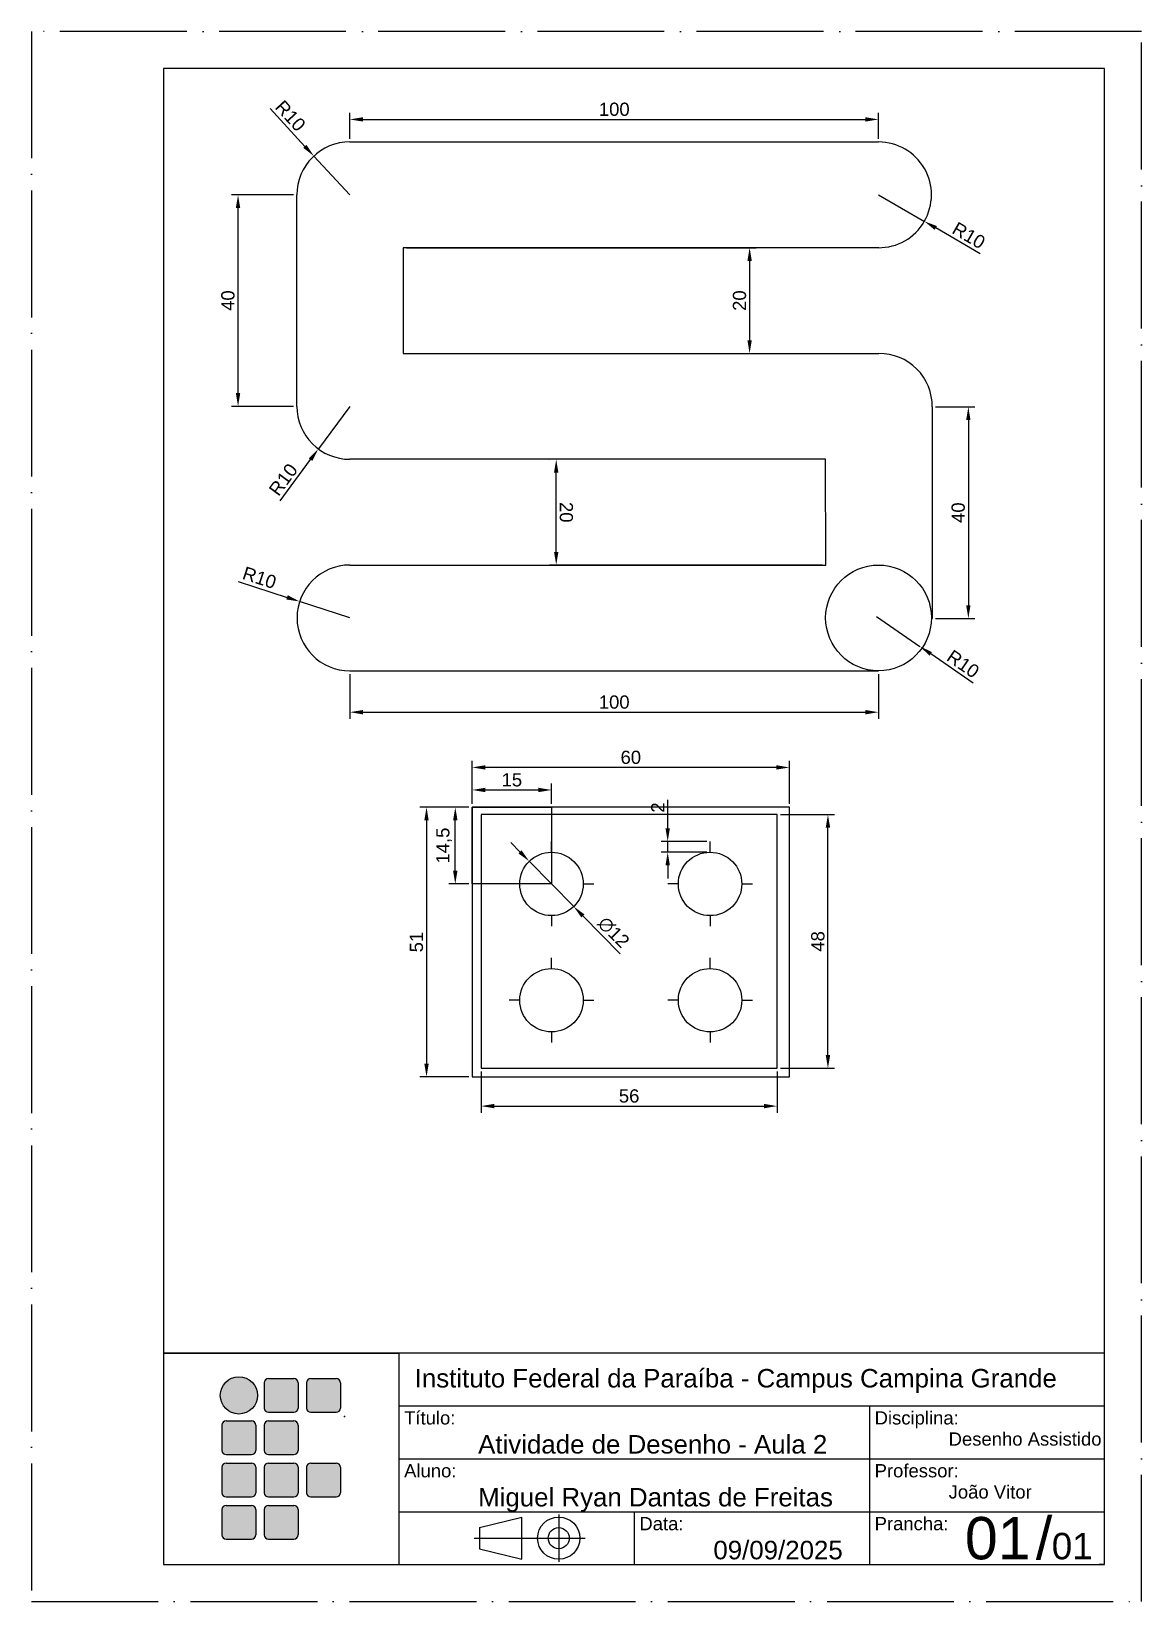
# Paper-space layout 'Layout1' of a CAD drawing. Header units: millimetres. Extents: x 0 to 210, y 0 to 297.
# The model-space entities are those that its viewports show. They can reach past a viewport. Long polylines and large blocks are cut down to what shows.
import ezdxf
from ezdxf.enums import TextEntityAlignment as Align

# ---------------------------------------------------------------- set-up
doc = ezdxf.new("R2010")
doc.units = ezdxf.units.MM
doc.linetypes.add('ACAD_ISO04W100', pattern=[30, 24, -3, 0, -3])
doc.layers.add('02_Legenda', color=7, linetype='Continuous')
doc.layers.add('Bordas', color=10, linetype='Continuous')
doc.layers.add('Limite_Folha', color=1, linetype='ACAD_ISO04W100', plot=False)
doc.styles.get("Standard").update_dxf_attribs({"font": 'arial.ttf'})
doc.dimstyles.new('ISO-25', dxfattribs={"dimtxt": 2.5, "dimasz": 2.5, "dimexe": 1.25, "dimexo": 0.625, "dimtad": 1, "dimtxsty": 'Standard', "dimcen": 2.5, "dimadec": 0, "dimazin": 0, "dimtfac": 1, "dimtmove": 0, "dimatfit": 3, "dimfxl": 1, "dimarcsym": 0})

# ---------------------------------------------------------------- blocks, each defined once
blk = doc.blocks.new('Formato_A4')
at = {"layer": 'Bordas'}
blk.add_lwpolyline([(25, 7), (203, 7), (203, 290), (25, 290)], close=True, dxfattribs=at)
at = {"layer": 'Limite_Folha'}
blk.add_lwpolyline([(0, 0), (210, 0), (210, 297), (0, 297)], close=True, dxfattribs=at)
blk = doc.blocks.new('Legenda_IFPB')
at = {"layer": '02_Legenda', "true_color": 0x991b1e}
h = blk.add_hatch(color=244, dxfattribs=at)
h.dxf.hatch_style = 1
h.paths.add_polyline_path([(-167.27, 32, 1), (-160.23, 32, 1)])
at = {"layer": '02_Legenda', "true_color": 0x136734}
h = blk.add_hatch(color=116, dxfattribs=at)
h.dxf.hatch_style = 1
h.paths.add_polyline_path([(-152.55, 34.4, 0.414214), (-153.35, 35.2), (-158.15, 35.2, 0.414214), (-158.95, 34.4), (-158.95, 29.6, 0.414214), (-158.15, 28.8), (-153.35, 28.8, 0.414214), (-152.55, 29.6)])
h.paths.add_polyline_path([(-144.55, 34.4, 0.414214), (-145.35, 35.2), (-150.15, 35.2, 0.414214), (-150.95, 34.4), (-150.95, 29.6, 0.414214), (-150.15, 28.8), (-145.35, 28.8, 0.414214), (-144.55, 29.6)])
h.paths.add_polyline_path([(-152.55, 26.4, 0.414214), (-153.35, 27.2), (-158.15, 27.2, 0.414214), (-158.95, 26.4), (-158.95, 21.6, 0.414214), (-158.15, 20.8), (-153.35, 20.8, 0.414214), (-152.55, 21.6)])
h.paths.add_polyline_path([(-160.55, 26.4, 0.414214), (-161.35, 27.2), (-166.15, 27.2, 0.414214), (-166.95, 26.4), (-166.95, 21.6, 0.414214), (-166.15, 20.8), (-161.35, 20.8, 0.414214), (-160.55, 21.6)])
h.paths.add_polyline_path([(-160.55, 18.4, 0.414214), (-161.35, 19.2), (-166.15, 19.2, 0.414214), (-166.95, 18.4), (-166.95, 13.6, 0.414214), (-166.15, 12.8), (-161.35, 12.8, 0.414214), (-160.55, 13.6)])
h.paths.add_polyline_path([(-152.55, 18.4, 0.414214), (-153.35, 19.2), (-158.15, 19.2, 0.414214), (-158.95, 18.4), (-158.95, 13.6, 0.414214), (-158.15, 12.8), (-153.35, 12.8, 0.414214), (-152.55, 13.6)])
h.paths.add_polyline_path([(-144.55, 18.4, 0.414214), (-145.35, 19.2), (-150.15, 19.2, 0.414214), (-150.95, 18.4), (-150.95, 13.6, 0.414214), (-150.15, 12.8), (-145.35, 12.8, 0.414214), (-144.55, 13.6)])
h.paths.add_polyline_path([(-152.55, 10.4, 0.414214), (-153.35, 11.2), (-158.15, 11.2, 0.414214), (-158.95, 10.4), (-158.95, 5.6, 0.414214), (-158.15, 4.8), (-153.35, 4.8, 0.414214), (-152.55, 5.6)])
h.paths.add_polyline_path([(-160.55, 10.4, 0.414214), (-161.35, 11.2), (-166.15, 11.2, 0.414214), (-166.95, 10.4), (-166.95, 5.6, 0.414214), (-166.15, 4.8), (-161.35, 4.8, 0.414214), (-160.55, 5.6)])
at = {"layer": '02_Legenda'}
for p, q in [((0, 40), (-178, 40)), ((-178, 40), (-178, 0)), ((-178, 40), (-133.5, 40)), ((-133.5, 40), (-133.5, 0)), ((0, 0), (0, 40)), ((-158.95, 34.4), (-158.95, 29.6)), ((-158.15, 35.2), (-153.35, 35.2)), ((-152.55, 34.4), (-152.55, 29.6)), ((-150.95, 34.4), (-150.95, 29.6)), ((-150.15, 35.2), (-145.35, 35.2)), ((-144.55, 34.4), (-144.55, 29.6)), ((-133.5, 30), (0, 30)), ((-44.5, 30), (-44.5, 0)), ((-166.15, 27.2), (-161.35, 27.2)), ((-158.15, 28.8), (-153.35, 28.8)), ((-158.15, 27.2), (-153.35, 27.2)), ((-150.15, 28.8), (-145.35, 28.8)), ((-166.95, 26.4), (-166.95, 21.6)), ((-160.55, 26.4), (-160.55, 21.6)), ((-158.95, 26.4), (-158.95, 21.6)), ((-152.55, 26.4), (-152.55, 21.6)), ((-166.15, 20.8), (-161.35, 20.8)), ((-158.15, 20.8), (-153.35, 20.8)), ((-166.95, 18.4), (-166.95, 13.6)), ((-166.15, 19.2), (-161.35, 19.2)), ((-160.55, 18.4), (-160.55, 13.6)), ((-158.95, 18.4), (-158.95, 13.6)), ((-158.15, 19.2), (-153.35, 19.2)), ((-152.55, 18.4), (-152.55, 13.6)), ((-150.95, 18.4), (-150.95, 13.6)), ((-150.15, 19.2), (-145.35, 19.2)), ((-144.55, 18.4), (-144.55, 13.6)), ((-133.5, 20), (0, 20)), ((-166.15, 12.8), (-161.35, 12.8)), ((-158.15, 12.8), (-153.35, 12.8)), ((-150.15, 12.8), (-145.35, 12.8)), ((-166.95, 10.4), (-166.95, 5.6)), ((-166.15, 11.2), (-161.35, 11.2)), ((-160.55, 10.4), (-160.55, 5.6)), ((-158.95, 10.4), (-158.95, 5.6)), ((-158.15, 11.2), (-153.35, 11.2)), ((-152.55, 10.4), (-152.55, 5.6)), ((-133.5, 10), (0, 10)), ((-118.25, 7), (-110.25, 9)), ((-110.25, 1), (-110.25, 9)), ((-103.25, 9.5), (-103.25, 0.5)), ((-89, 10), (-89, 0)), ((-118.25, 7), (-118.25, 3)), ((-166.15, 4.8), (-161.35, 4.8)), ((-158.15, 4.8), (-153.35, 4.8)), ((-118.25, 3), (-110.25, 1)), ((-178, 0), (0, 0)), ((0, 0), (-1, 0))]:
    blk.add_line(p, q, dxfattribs=at)
at = {"layer": '02_Legenda', "linetype": 'ACAD_ISO04W100'}
blk.add_line((-119.25, 5), (-98.25, 5), dxfattribs=at)
at = {"layer": '02_Legenda'}
for centre, radius in [((-163.75, 32), 3.52), ((-103.25, 5), 4), ((-103.25, 5), 2)]:
    blk.add_circle(centre, radius, dxfattribs=at)
for centre, start, end in [((-158.15, 34.4), 90, 180), ((-153.35, 34.4), 0, 90), ((-150.15, 34.4), 90, 180), ((-145.35, 34.4), 0, 90), ((-166.15, 26.4), 90, 180), ((-161.35, 26.4), 0, 90), ((-158.15, 29.6), 180, 270), ((-158.15, 26.4), 90, 180), ((-153.35, 29.6), 270, 0), ((-153.35, 26.4), 0, 90), ((-150.15, 29.6), 180, 270), ((-145.35, 29.6), 270, 0), ((-166.15, 21.6), 180, 270), ((-161.35, 21.6), 270, 0), ((-158.15, 21.6), 180, 270), ((-153.35, 21.6), 270, 0), ((-166.15, 18.4), 90, 180), ((-161.35, 18.4), 0, 90), ((-158.15, 18.4), 90, 180), ((-153.35, 18.4), 0, 90), ((-150.15, 18.4), 90, 180), ((-145.35, 18.4), 0, 90), ((-166.15, 13.6), 180, 270), ((-161.35, 13.6), 270, 0), ((-158.15, 13.6), 180, 270), ((-153.35, 13.6), 270, 0), ((-150.15, 13.6), 180, 270), ((-145.35, 13.6), 270, 0), ((-166.15, 10.4), 90, 180), ((-161.35, 10.4), 0, 90), ((-158.15, 10.4), 90, 180), ((-153.35, 10.4), 0, 90), ((-166.15, 5.6), 180, 270), ((-161.35, 5.6), 270, 0), ((-158.15, 5.6), 180, 270), ((-153.35, 5.6), 270, 0)]:
    blk.add_arc(centre, 0.8, start, end, dxfattribs=at)
blk.add_point((-143.75, 28), dxfattribs=at)
blk.add_text('/', height=8, dxfattribs=at).set_placement((-13, 1))
at = {"layer": '02_Legenda', "attachment_point": 1}
for s, width, insert, char_height in [('Instituto Federal da Paraíba - Campus Campina Grande', 142.7313, (-130.5, 37), 3.5), ('Título:', 42.3317, (-132.5, 29), 2.5), ('Disciplina:', 42.3317, (-43.5, 29), 2.5), ('Desenho Assistido', 36.4824, (-29.5, 25), 2.5), ('Aluno:', 42.3317, (-132.5, 19), 2.5), ('Professor:', 42.3317, (-43.5, 19), 2.5), ('João Vitor', 36.4824, (-29.5, 15), 2.5), ('Data:', 42.3317, (-88, 9), 2.5), ('Prancha:', 42.3317, (-43.5, 9), 2.5)]:
    blk.add_mtext_dynamic_manual_height_columns(s, width=width, gutter_width=12.5, heights=[0], dxfattribs=dict(at, insert=insert, char_height=char_height))
at = {"layer": '02_Legenda'}
for tag, p, height in [('TITULO', (-118.5, 21), 3.5), ('NOME', (-118.5, 11), 3.5), ('TFOLHAS', (-10, 1), 5), ('DATA', (-74, 1), 3.5)]:
    blk.add_attdef(tag, p, '', height=height, dxfattribs=at)
blk.add_attdef('FOLHA', text='', height=8, dxfattribs=at).set_placement((-14, 1), align=Align.RIGHT)
blk = doc.blocks.new('*D13')
at = {"color": 0, "lineweight": -2, "transparency": 16777216}
for p, q in [((83.38, 150.87), (83.38, 159.03)), ((140.88, 157.78), (85.88, 157.78)), ((143.38, 150.87), (143.38, 159.03))]:
    blk.add_line(p, q, dxfattribs=at)
at = {"color": 0, "transparency": 16777216}
for points in [[(85.88, 158.2), (85.88, 157.37), (83.38, 157.78)], [(140.88, 158.2), (140.88, 157.37), (143.38, 157.78)]]:
    blk.add_solid(points, dxfattribs=at)
at = {"layer": 'Defpoints', "color": 0, "transparency": 16777216}
for p in [(83.38, 157.78), (83.38, 150.25), (143.38, 150.25)]:
    blk.add_point(p, dxfattribs=at)
at = {"color": 0, "transparency": 16777216, "insert": (113.38, 159.68), "char_height": 2.5, "attachment_point": 5}
blk.add_mtext('60', dxfattribs=at)
blk = doc.blocks.new('*D14')
at = {"color": 0, "lineweight": -2, "transparency": 16777216}
for p, q in [((83.38, 150.87), (83.38, 154.77)), ((98.38, 150.87), (98.38, 154.77)), ((85.88, 153.52), (95.88, 153.52))]:
    blk.add_line(p, q, dxfattribs=at)
at = {"color": 0, "transparency": 16777216}
for points in [[(85.88, 153.94), (85.88, 153.1), (83.38, 153.52)], [(95.88, 153.94), (95.88, 153.1), (98.38, 153.52)]]:
    blk.add_solid(points, dxfattribs=at)
at = {"layer": 'Defpoints', "color": 0, "transparency": 16777216}
for p in [(98.38, 153.52), (83.38, 150.25), (98.38, 150.25)]:
    blk.add_point(p, dxfattribs=at)
at = {"color": 0, "transparency": 16777216, "insert": (90.88, 155.42), "char_height": 2.5, "attachment_point": 5}
blk.add_mtext('15', dxfattribs=at)
blk = doc.blocks.new('*D15')
at = {"color": 0, "lineweight": -2, "transparency": 16777216}
for p, q in [((92.42, 141.81), (90.67, 143.6)), ((94.17, 140.03), (102.58, 131.47)), ((111.35, 122.53), (104.33, 129.68))]:
    blk.add_line(p, q, dxfattribs=at)
at = {"color": 0, "transparency": 16777216}
for points in [[(92.72, 142.1), (92.12, 141.52), (94.17, 140.03)], [(104.63, 129.97), (104.03, 129.39), (102.58, 131.47)]]:
    blk.add_solid(points, dxfattribs=at)
at = {"layer": 'Defpoints', "color": 0, "transparency": 16777216}
for p in [(94.17, 140.03), (102.58, 131.47)]:
    blk.add_point(p, dxfattribs=at)
at = {"color": 0, "transparency": 16777216, "insert": (110.13, 126.59), "char_height": 2.5, "attachment_point": 5, "rotation": 314.4771}
blk.add_mtext('∅12', dxfattribs=at)
blk = doc.blocks.new('*D16')
at = {"color": 0, "lineweight": -2, "transparency": 16777216}
for p, q in [((141.68, 148.87), (151.92, 148.87)), ((150.67, 103.37), (150.67, 146.37)), ((141.68, 100.87), (151.92, 100.87))]:
    blk.add_line(p, q, dxfattribs=at)
at = {"color": 0, "transparency": 16777216}
for points in [[(150.25, 146.37), (151.09, 146.37), (150.67, 148.87)], [(150.25, 103.37), (151.09, 103.37), (150.67, 100.87)]]:
    blk.add_solid(points, dxfattribs=at)
at = {"layer": 'Defpoints', "color": 0, "transparency": 16777216}
for p in [(141.06, 148.87), (150.67, 148.87), (141.06, 100.87)]:
    blk.add_point(p, dxfattribs=at)
at = {"color": 0, "transparency": 16777216, "insert": (148.77, 124.87), "char_height": 2.5, "attachment_point": 5, "rotation": 90}
blk.add_mtext('48', dxfattribs=at)
blk = doc.blocks.new('*D17')
at = {"color": 0, "lineweight": -2, "transparency": 16777216}
for p, q in [((82.75, 150.25), (78.93, 150.25)), ((80.18, 138.25), (80.18, 147.75)), ((82.75, 135.75), (78.93, 135.75))]:
    blk.add_line(p, q, dxfattribs=at)
at = {"color": 0, "transparency": 16777216}
for points in [[(79.76, 147.75), (80.6, 147.75), (80.18, 150.25)], [(79.76, 138.25), (80.6, 138.25), (80.18, 135.75)]]:
    blk.add_solid(points, dxfattribs=at)
at = {"layer": 'Defpoints', "color": 0, "transparency": 16777216}
for p in [(80.18, 150.25), (83.38, 150.25), (83.38, 135.75)]:
    blk.add_point(p, dxfattribs=at)
at = {"color": 0, "transparency": 16777216, "insert": (78.05, 143), "char_height": 2.5, "attachment_point": 5, "rotation": 90}
blk.add_mtext('14,5', dxfattribs=at)
blk = doc.blocks.new('*D18')
at = {"color": 0, "lineweight": -2, "transparency": 16777216}
for p, q in [((82.75, 150.25), (73.49, 150.25)), ((74.74, 147.75), (74.74, 101.75)), ((82.75, 99.25), (73.49, 99.25))]:
    blk.add_line(p, q, dxfattribs=at)
at = {"color": 0, "transparency": 16777216}
for points in [[(74.32, 147.75), (75.15, 147.75), (74.74, 150.25)], [(74.32, 101.75), (75.15, 101.75), (74.74, 99.25)]]:
    blk.add_solid(points, dxfattribs=at)
at = {"layer": 'Defpoints', "color": 0, "transparency": 16777216}
for p in [(83.38, 150.25), (74.74, 99.25), (83.38, 99.25)]:
    blk.add_point(p, dxfattribs=at)
at = {"color": 0, "transparency": 16777216, "insert": (72.84, 124.75), "char_height": 2.5, "attachment_point": 5, "rotation": 90}
blk.add_mtext('51', dxfattribs=at)
blk = doc.blocks.new('*D19')
at = {"color": 0, "lineweight": -2, "transparency": 16777216}
for p, q in [((85.06, 100.25), (85.06, 92.47)), ((141.06, 100.25), (141.06, 92.47)), ((87.56, 93.72), (138.56, 93.72))]:
    blk.add_line(p, q, dxfattribs=at)
at = {"color": 0, "transparency": 16777216}
for points in [[(87.56, 94.14), (87.56, 93.31), (85.06, 93.72)], [(138.56, 94.14), (138.56, 93.31), (141.06, 93.72)]]:
    blk.add_solid(points, dxfattribs=at)
at = {"layer": 'Defpoints', "color": 0, "transparency": 16777216}
for p in [(85.06, 100.87), (141.06, 100.87), (141.06, 93.72)]:
    blk.add_point(p, dxfattribs=at)
at = {"color": 0, "transparency": 16777216, "insert": (113.06, 95.63), "char_height": 2.5, "attachment_point": 5}
blk.add_mtext('56', dxfattribs=at)
blk = doc.blocks.new('*D20')
at = {"color": 0, "lineweight": -2, "transparency": 16777216}
for p, q in [((120.36, 146.25), (120.36, 151.65)), ((127.75, 143.75), (119.11, 143.75)), ((120.36, 141.75), (120.36, 143.75)), ((127.75, 141.75), (119.11, 141.75)), ((120.36, 139.25), (120.36, 136.75))]:
    blk.add_line(p, q, dxfattribs=at)
at = {"color": 0, "transparency": 16777216}
for points in [[(119.94, 146.25), (120.77, 146.25), (120.36, 143.75)], [(119.94, 139.25), (120.77, 139.25), (120.36, 141.75)]]:
    blk.add_solid(points, dxfattribs=at)
at = {"layer": 'Defpoints', "color": 0, "transparency": 16777216}
for p in [(120.36, 143.75), (128.38, 143.75), (128.38, 141.75)]:
    blk.add_point(p, dxfattribs=at)
at = {"color": 0, "transparency": 16777216, "insert": (118.48, 150.2), "char_height": 2.5, "attachment_point": 5, "rotation": 90}
blk.add_mtext('2', dxfattribs=at)
blk = doc.blocks.new('*D21')
at = {"color": 0, "lineweight": -2, "transparency": 16777216}
for p, q in [((60.24, 175.44), (60.24, 166.98)), ((160.24, 175.44), (160.24, 166.98)), ((62.74, 168.23), (157.74, 168.23))]:
    blk.add_line(p, q, dxfattribs=at)
at = {"color": 0, "transparency": 16777216}
for points in [[(62.74, 168.65), (62.74, 167.81), (60.24, 168.23)], [(157.74, 168.65), (157.74, 167.81), (160.24, 168.23)]]:
    blk.add_solid(points, dxfattribs=at)
at = {"layer": 'Defpoints', "color": 0, "transparency": 16777216}
for p in [(60.24, 176.07), (160.24, 176.07), (160.24, 168.23)]:
    blk.add_point(p, dxfattribs=at)
at = {"color": 0, "transparency": 16777216, "insert": (110.24, 170.13), "char_height": 2.5, "attachment_point": 5}
blk.add_mtext('100', dxfattribs=at)
blk = doc.blocks.new('*D22')
at = {"color": 0, "lineweight": -2, "transparency": 16777216}
for p, q in [((39.12, 192.97), (48.36, 189.95)), ((60.24, 186.07), (50.74, 189.17))]:
    blk.add_line(p, q, dxfattribs=at)
at = {"color": 0, "transparency": 16777216}
blk.add_solid([(48.49, 190.35), (48.23, 189.55), (50.74, 189.17)], dxfattribs=at)
at = {"layer": 'Defpoints', "color": 0, "transparency": 16777216}
for p in [(50.74, 189.17), (60.24, 186.07)]:
    blk.add_point(p, dxfattribs=at)
at = {"color": 0, "transparency": 16777216, "insert": (43.14, 193.66), "char_height": 2.5, "attachment_point": 5, "rotation": 341.9082}
blk.add_mtext('R10', dxfattribs=at)
blk = doc.blocks.new('*D23')
at = {"color": 0, "lineweight": -2, "transparency": 16777216}
for p, q in [((159.83, 186.36), (168.06, 180.68)), ((178.11, 173.74), (170.12, 179.26))]:
    blk.add_line(p, q, dxfattribs=at)
at = {"color": 0, "transparency": 16777216}
blk.add_solid([(170.35, 179.6), (169.88, 178.92), (168.06, 180.68)], dxfattribs=at)
at = {"layer": 'Defpoints', "color": 0, "transparency": 16777216}
for p in [(159.83, 186.36), (168.06, 180.68)]:
    blk.add_point(p, dxfattribs=at)
at = {"color": 0, "transparency": 16777216, "insert": (176.23, 177.35), "char_height": 2.5, "attachment_point": 5, "rotation": 325.3906}
blk.add_mtext('R10', dxfattribs=at)
blk = doc.blocks.new('*D24')
at = {"color": 0, "lineweight": -2, "transparency": 16777216}
for p, q in [((70.95, 256.08), (137.1, 256.08)), ((135.85, 253.58), (135.85, 238.58)), ((70.95, 236.08), (137.1, 236.08))]:
    blk.add_line(p, q, dxfattribs=at)
at = {"color": 0, "transparency": 16777216}
for points in [[(135.44, 253.58), (136.27, 253.58), (135.85, 256.08)], [(135.44, 238.58), (136.27, 238.58), (135.85, 236.08)]]:
    blk.add_solid(points, dxfattribs=at)
at = {"layer": 'Defpoints', "color": 0, "transparency": 16777216}
for p in [(70.32, 256.08), (70.32, 236.08), (135.85, 236.08)]:
    blk.add_point(p, dxfattribs=at)
at = {"color": 0, "transparency": 16777216, "insert": (133.95, 246.08), "char_height": 2.5, "attachment_point": 5, "rotation": 90}
blk.add_mtext('20', dxfattribs=at)
blk = doc.blocks.new('*D25')
at = {"color": 0, "lineweight": -2, "transparency": 16777216}
for p, q in [((149.61, 216.07), (98.02, 216.05)), ((99.27, 198.55), (99.27, 213.55)), ((149.62, 196.07), (98.02, 196.05))]:
    blk.add_line(p, q, dxfattribs=at)
at = {"color": 0, "transparency": 16777216}
for points in [[(99.68, 213.55), (98.85, 213.55), (99.27, 216.05)], [(99.69, 198.55), (98.86, 198.55), (99.27, 196.05)]]:
    blk.add_solid(points, dxfattribs=at)
at = {"layer": 'Defpoints', "color": 0, "transparency": 16777216}
for p in [(99.27, 216.05), (150.23, 216.07), (150.24, 196.07)]:
    blk.add_point(p, dxfattribs=at)
at = {"color": 0, "transparency": 16777216, "insert": (101.17, 206.05), "char_height": 2.5, "attachment_point": 5, "rotation": 270.019}
blk.add_mtext('20', dxfattribs=at)
blk = doc.blocks.new('*D26')
at = {"color": 0, "lineweight": -2, "transparency": 16777216}
for p, q in [((49.6, 266.08), (37.84, 266.08)), ((39.09, 228.58), (39.09, 263.58)), ((49.6, 226.08), (37.84, 226.08))]:
    blk.add_line(p, q, dxfattribs=at)
at = {"color": 0, "transparency": 16777216}
for points in [[(38.67, 263.58), (39.5, 263.58), (39.09, 266.08)], [(38.67, 228.58), (39.5, 228.58), (39.09, 226.08)]]:
    blk.add_solid(points, dxfattribs=at)
at = {"layer": 'Defpoints', "color": 0, "transparency": 16777216}
for p in [(39.09, 266.08), (50.22, 266.08), (50.22, 226.08)]:
    blk.add_point(p, dxfattribs=at)
at = {"color": 0, "transparency": 16777216, "insert": (37.18, 246.08), "char_height": 2.5, "attachment_point": 5, "rotation": 90}
blk.add_mtext('40', dxfattribs=at)
blk = doc.blocks.new('*D27')
at = {"color": 0, "lineweight": -2, "transparency": 16777216}
for p, q in [((60.22, 226.07), (54.29, 218.02)), ((47.04, 208.19), (52.81, 216.01))]:
    blk.add_line(p, q, dxfattribs=at)
at = {"color": 0, "transparency": 16777216}
blk.add_solid([(52.47, 216.25), (53.14, 215.76), (54.29, 218.02)], dxfattribs=at)
at = {"layer": 'Defpoints', "color": 0, "transparency": 16777216}
for p in [(60.22, 226.07), (54.29, 218.02)]:
    blk.add_point(p, dxfattribs=at)
at = {"color": 0, "transparency": 16777216, "insert": (47.65, 212.22), "char_height": 2.5, "attachment_point": 5, "rotation": 53.6129}
blk.add_mtext('R10', dxfattribs=at)
blk = doc.blocks.new('*D28')
at = {"color": 0, "lineweight": -2, "transparency": 16777216}
for p, q in [((60.25, 276.71), (60.25, 281.6)), ((62.75, 280.35), (157.75, 280.35)), ((160.25, 276.71), (160.25, 281.6))]:
    blk.add_line(p, q, dxfattribs=at)
at = {"color": 0, "transparency": 16777216}
for points in [[(62.75, 280.77), (62.75, 279.94), (60.25, 280.35)], [(157.75, 280.77), (157.75, 279.94), (160.25, 280.35)]]:
    blk.add_solid(points, dxfattribs=at)
at = {"layer": 'Defpoints', "color": 0, "transparency": 16777216}
for p in [(160.25, 280.35), (60.25, 276.08), (160.25, 276.08)]:
    blk.add_point(p, dxfattribs=at)
at = {"color": 0, "transparency": 16777216, "insert": (110.25, 282.26), "char_height": 2.5, "attachment_point": 5}
blk.add_mtext('100', dxfattribs=at)
blk = doc.blocks.new('*D29')
at = {"color": 0, "lineweight": -2, "transparency": 16777216}
for p, q in [((45.14, 282.39), (51.74, 275.26)), ((60.22, 266.08), (53.43, 273.42))]:
    blk.add_line(p, q, dxfattribs=at)
at = {"color": 0, "transparency": 16777216}
blk.add_solid([(52.04, 275.54), (51.43, 274.98), (53.43, 273.42)], dxfattribs=at)
at = {"layer": 'Defpoints', "color": 0, "transparency": 16777216}
for p in [(53.43, 273.42), (60.22, 266.08)]:
    blk.add_point(p, dxfattribs=at)
at = {"color": 0, "transparency": 16777216, "insert": (48.99, 281.03), "char_height": 2.5, "attachment_point": 5, "rotation": 312.7639}
blk.add_mtext('R10', dxfattribs=at)
blk = doc.blocks.new('*D30')
at = {"color": 0, "lineweight": -2, "transparency": 16777216}
for p, q in [((160.25, 266.08), (168.91, 261.07)), ((179.48, 254.95), (171.07, 259.82))]:
    blk.add_line(p, q, dxfattribs=at)
at = {"color": 0, "transparency": 16777216}
blk.add_solid([(171.28, 260.18), (170.86, 259.46), (168.91, 261.07)], dxfattribs=at)
at = {"layer": 'Defpoints', "color": 0, "transparency": 16777216}
for p in [(160.25, 266.08), (168.91, 261.07)]:
    blk.add_point(p, dxfattribs=at)
at = {"color": 0, "transparency": 16777216, "insert": (177.31, 258.4), "char_height": 2.5, "attachment_point": 5, "rotation": 329.9277}
blk.add_mtext('R10', dxfattribs=at)
blk = doc.blocks.new('*D31')
at = {"color": 0, "lineweight": -2, "transparency": 16777216}
for p, q in [((110.79, 49.9), (118.24, 49.9)), ((116.99, 47.4), (116.99, 12.4)), ((110.79, 9.9), (118.24, 9.9))]:
    blk.add_line(p, q, dxfattribs=at)
at = {"color": 0, "transparency": 16777216}
for points in [[(116.57, 47.4), (117.4, 47.4), (116.99, 49.9)], [(116.57, 12.4), (117.4, 12.4), (116.99, 9.9)]]:
    blk.add_solid(points, dxfattribs=at)
at = {"layer": 'Defpoints', "color": 0, "transparency": 16777216}
for p in [(110.16, 49.9), (110.16, 9.9), (116.99, 9.9)]:
    blk.add_point(p, dxfattribs=at)
at = {"color": 0, "transparency": 16777216, "insert": (115.08, 29.9), "char_height": 2.5, "attachment_point": 5, "rotation": 90}
blk.add_mtext('40', dxfattribs=at)

msp = doc.modelspace()

# ---------------------------------------------------------------- linework, layer by layer
for p, q in [((0.01, 100.013), (100.01, 100.013)), ((-10.018, 50.011), (-10.018, 90.011)), ((100.08, 80.013), (10.08, 80.013)), ((10.08, 80.013), (10.08, 60.013)), ((10.08, 60.013), (100.08, 60.008)), ((110.162, 49.905), (110.162, 9.905)), ((89.993, 40), (-0.007, 40)), ((90, 20), (89.993, 40)), ((0, 20), (90, 20)), ((100, 10), (100, 10)), ((0, 0), (100, 0))]:
    msp.add_line(p, q)
msp.add_circle((99.996, 10), 10)
for centre, start, end in [((-0.018, 90.013), 89.83887, 180.01215), ((100.01, 90.013), 269.60035, 90), ((100.162, 50.008), 359.40644, 90.47089), ((-0.018, 50), 179.93959, 270.06477), ((0, 10), 90, 270)]:
    msp.add_arc(centre, 10, start, end)
at = {"layer": 'Bordas'}
for p, q in [((38.134, -34.323), (38.134, -32.323)), ((68.134, -34.323), (68.134, -32.323)), ((32.134, -40.323), (30.134, -40.323)), ((44.134, -40.323), (46.134, -40.323)), ((62.134, -40.323), (60.134, -40.323)), ((74.134, -40.323), (76.134, -40.323)), ((38.134, -46.323), (38.134, -48.323)), ((68.134, -46.323), (68.134, -48.323)), ((38.134, -56.323), (38.134, -54.323)), ((68.134, -56.323), (68.134, -54.323)), ((32.134, -62.323), (30.134, -62.323)), ((44.134, -62.323), (46.134, -62.323)), ((62.134, -62.323), (60.134, -62.323)), ((74.134, -62.323), (76.134, -62.323)), ((38.134, -68.323), (38.134, -70.323)), ((68.134, -68.323), (68.134, -70.323))]:
    msp.add_line(p, q, dxfattribs=at)
for points in [[(23.134, -76.823), (83.134, -76.823), (83.134, -25.823), (23.134, -25.823)], [(23.134, -25.823), (38.134, -25.823), (38.134, -40.323), (23.134, -40.323)], [(24.818, -75.195), (80.818, -75.195), (80.818, -27.195), (24.818, -27.195)]]:
    msp.add_lwpolyline(points, close=True, dxfattribs=at)
for centre in [(38.134, -40.323), (68.134, -40.323), (38.134, -62.323), (68.134, -62.323)]:
    msp.add_circle(centre, 6, dxfattribs=at)

# ---------------------------------------------------------------- dimensions: what is measured, and where the dimension line sits
dim = msp.add_linear_dim(base=(116.985, 9.905), p1=(110.162, 49.905), p2=(110.162, 9.905), angle=90, dimstyle='ISO-25')
dim.commit()
dim.dimension.update_dxf_attribs({"geometry": '*D31', "text_midpoint": (115.084, 29.905)})

psp = doc.layouts.get("Layout1")

# ---------------------------------------------------------------- block references
psp.add_blockref('Formato_A4', (0, 0))
psp.add_blockref('Legenda_IFPB', (203, 7)).add_auto_attribs({'NOME': 'Miguel Ryan Dantas de Freitas', 'TITULO': 'Atividade de Desenho - Aula 2', 'DATA': '09/09/2025', 'FOLHA': '01', 'TFOLHAS': '01'})

# ---------------------------------------------------------------- dimensions: what is measured, and where the dimension line sits
for center, mpoint, picture, middle in [((60.223, 266.082), (53.434, 273.424), '*D29', (48.985, 281.034)), ((160.252, 266.082), (168.906, 261.071), '*D30', (177.307, 258.403)), ((60.223, 226.069), (54.291, 218.019), '*D27', (47.654, 212.218)), ((60.241, 186.069), (50.736, 189.175), '*D22', (43.144, 193.655)), ((159.83, 186.358), (168.061, 180.678), '*D23', (176.225, 177.354))]:
    dim = psp.add_radius_dim(center=center, mpoint=mpoint, dimstyle='ISO-25', override={"dimlfac": -1})
    dim.commit()
    dim.dimension.update_dxf_attribs({"geometry": picture, "text_midpoint": middle})
for base, p1, p2, picture, middle in [((160.252, 280.355), (60.252, 276.082), (160.252, 276.082), '*D28', (110.252, 282.256)), ((160.241, 168.23), (60.241, 176.069), (160.241, 176.069), '*D21', (110.241, 170.132)), ((83.375, 157.782), (143.375, 150.246), (83.375, 150.246), '*D13', (113.375, 159.684)), ((98.375, 153.521), (83.375, 150.246), (98.375, 150.246), '*D14', (90.875, 155.422)), ((141.059, 93.724), (85.059, 100.874), (141.059, 100.874), '*D19', (113.059, 95.626))]:
    dim = psp.add_linear_dim(base=base, p1=p1, p2=p2, dimstyle='ISO-25', override={"dimlfac": -1})
    dim.commit()
    dim.dimension.update_dxf_attribs({"geometry": picture, "text_midpoint": middle})
for base, p1, p2, picture, middle in [((39.086, 266.08), (50.223, 226.08), (50.223, 266.08), '*D26', (37.184, 246.08)), ((135.855, 236.082), (70.321, 256.082), (70.321, 236.082), '*D24', (133.953, 246.082)), ((120.358, 143.746), (128.375, 141.746), (128.375, 143.746), '*D20', (118.478, 150.199)), ((74.737, 99.246), (83.375, 150.246), (83.375, 99.246), '*D18', (72.835, 124.746)), ((80.179, 150.246), (83.375, 135.746), (83.375, 150.246), '*D17', (78.051, 142.996)), ((150.67, 148.874), (141.059, 100.874), (141.059, 148.874), '*D16', (148.768, 124.874))]:
    dim = psp.add_linear_dim(base=base, p1=p1, p2=p2, angle=90, dimstyle='ISO-25', override={"dimlfac": -1})
    dim.commit()
    dim.dimension.update_dxf_attribs({"geometry": picture, "text_midpoint": middle})
dim = psp.add_aligned_dim(p1=(150.241, 196.069), p2=(150.235, 216.069), distance=50.969, dimstyle='ISO-25', override={"dimlfac": -1})
dim.commit()
dim.dimension.update_dxf_attribs({"geometry": '*D25', "text_midpoint": (101.171, 206.053)})
dim = psp.add_diameter_dim_2p(p1=(94.172, 140.028), p2=(102.579, 131.465), dimstyle='ISO-25', override={"dimlfac": -1})
dim.commit()
dim.dimension.update_dxf_attribs({"geometry": '*D15', "text_midpoint": (110.125, 126.594)})

# ---------------------------------------------------------------- viewports
at = {"layer": '0'}
psp.add_viewport(center=(114, 168.5), size=(178, 243), view_center_point=(53.759, -7.569), view_height=243, dxfattribs=at)

doc.saveas('drawing.dxf')
